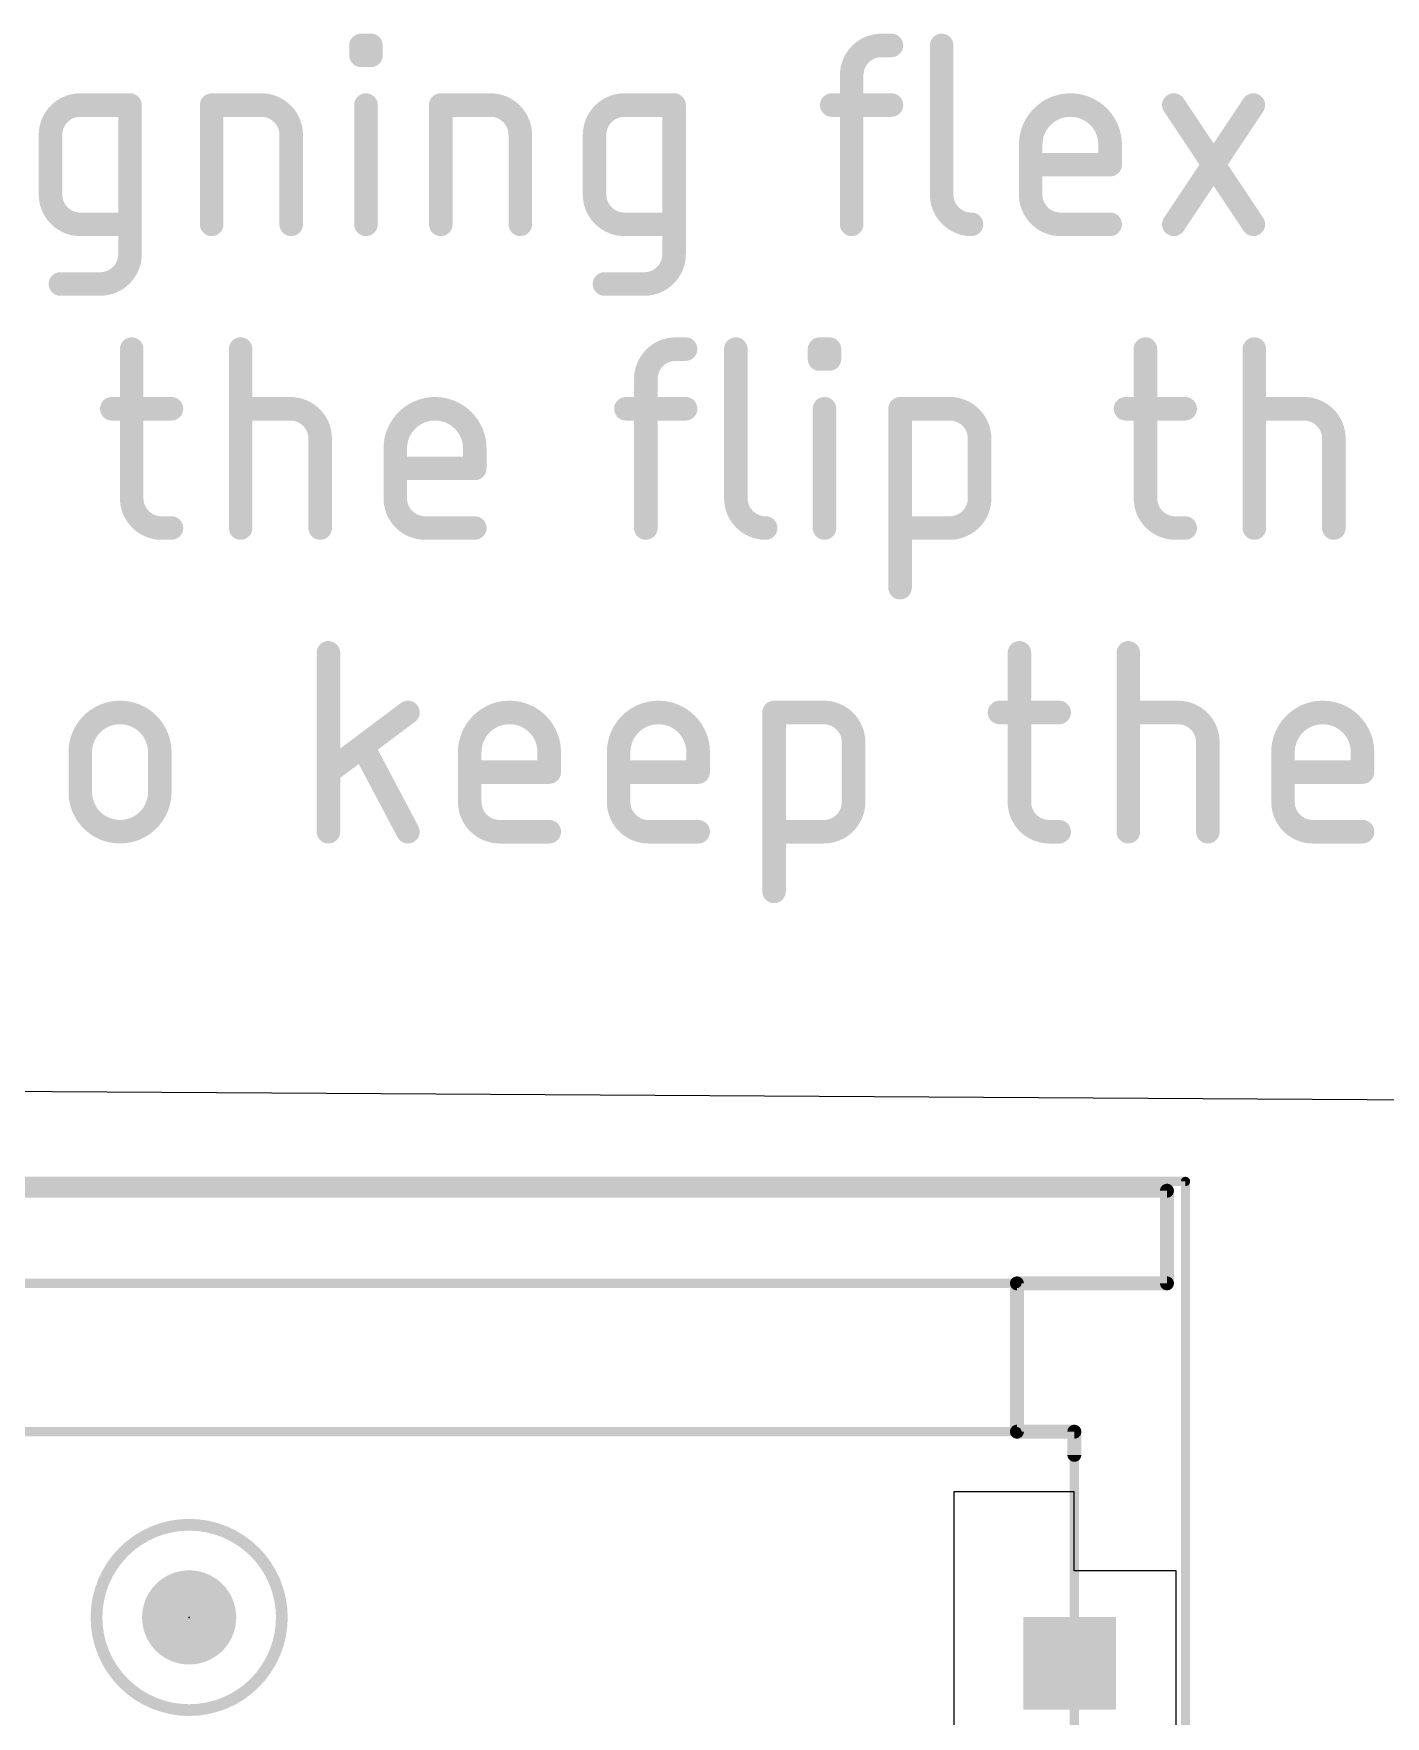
# Model space of a CAD drawing. Extents: x -4.1 to 63.7, y 0.3 to 51.7.
# Drawn here: x 9.92 to 24.51, y 33.58 to 51.74 of the extents above; entities that cross this region are included whole.
import ezdxf

# ---------------------------------------------------------------- set-up
doc = ezdxf.new("R2010")
doc.units = 0
for name, color, linetype in [('1', 12, 'CONTINUOUS'), ('20', 141, 'CONTINUOUS'), ('21', 253, 'CONTINUOUS'), ('23', 53, 'CONTINUOUS'), ('39', 12, 'CONTINUOUS'), ('41', 12, 'CONTINUOUS'), ('51', 253, 'CONTINUOUS')]:
    doc.layers.add(name, color=color, linetype=linetype)

# ---------------------------------------------------------------- blocks, each defined once
blk = doc.blocks.new('PIE')
at = {"const_width": 0.5}
blk.add_lwpolyline([(0, -0.25, 1), (0, 0.25, 1), (0, -0.25)], format="xyb", dxfattribs=at)
blk = doc.blocks.new('RECT')
blk.add_solid([(-0.5, -0.5), (0.5, -0.5), (-0.5, 0.5), (0.5, 0.5)])

msp = doc.modelspace()

# ---------------------------------------------------------------- linework, layer by layer
at = {"layer": '1'}
for p, q in [((21.15, 36.004), (19.85, 36.004)), ((19.85, 36.004), (19.85, 32.954)), ((21.15, 35.154), (21.15, 36.004)), ((22.25, 35.154), (21.15, 35.154)), ((22.25, 32.954), (22.25, 35.154))]:
    msp.add_line(p, q, dxfattribs=at)
at = {"layer": '20'}
msp.add_line((37.8, 40.1543), (4.5, 40.3543), dxfattribs=at)
at = {"layer": '20', "const_width": 0.254}
for points in [[(13.454, 51.5034), (13.454, 51.6106)], [(13.454, 51.6106), (13.5613, 51.6106)], [(13.5613, 51.5034), (13.454, 51.5034)], [(13.5613, 51.6106), (13.5613, 51.5034)], [(19.0699, 51.6106), (19.1772, 51.6106)], [(19.7192, 51.6106), (19.7192, 50.0019)], [(18.7482, 49.6802), (18.7482, 51.2889)], [(10.4255, 50.9671), (10.9617, 50.9671)], [(10.9617, 50.9671), (10.9617, 49.3585)], [(11.8428, 49.6802), (11.8428, 50.9671)], [(11.8428, 50.9671), (12.379, 50.9671)], [(13.5077, 49.6802), (13.5077, 50.9671)], [(14.3146, 49.6802), (14.3146, 50.9671)], [(14.3146, 50.9671), (14.8508, 50.9671)], [(16.296, 50.9671), (16.8322, 50.9671)], [(16.8322, 50.9671), (16.8322, 49.3585)], [(18.5337, 50.9671), (19.1772, 50.9671)], [(22.2243, 49.6802), (23.0822, 50.9671)], [(22.2243, 50.9671), (23.0822, 49.6802)], [(10.1038, 50.0019), (10.1038, 50.6454)], [(12.7007, 50.6454), (12.7007, 49.6802)], [(15.1725, 50.6454), (15.1725, 49.6802)], [(15.9743, 50.0019), (15.9743, 50.6454)], [(20.6794, 50.0019), (20.6794, 50.5382)], [(21.5373, 50.5382), (21.5373, 50.3237)], [(21.5373, 50.3237), (20.6794, 50.3237)], [(10.9617, 49.6802), (10.4255, 49.6802)], [(16.8322, 49.6802), (16.296, 49.6802)], [(21.5373, 49.6802), (21.0011, 49.6802)], [(10.64, 49.0367), (10.211, 49.0367)], [(16.5105, 49.0367), (16.0815, 49.0367)], [(10.9799, 48.334), (10.9799, 46.7253)], [(12.1553, 46.4036), (12.1553, 48.334)], [(16.8489, 48.334), (16.9562, 48.334)], [(17.4982, 48.334), (17.4982, 46.7253)], [(18.4012, 48.2268), (18.4012, 48.334)], [(18.4012, 48.334), (18.5084, 48.334)], [(18.5084, 48.2268), (18.4012, 48.2268)], [(18.5084, 48.334), (18.5084, 48.2268)], [(21.9175, 48.334), (21.9175, 46.7253)], [(23.093, 46.4036), (23.093, 48.334)], [(16.5272, 46.4036), (16.5272, 48.0123)], [(10.7654, 47.6905), (11.4088, 47.6905)], [(12.1553, 47.6905), (12.6916, 47.6905)], [(16.3127, 47.6905), (16.9562, 47.6905)], [(18.4548, 46.4036), (18.4548, 47.6905)], [(19.2705, 45.7601), (19.2705, 47.6905)], [(19.2705, 47.6905), (19.8067, 47.6905)], [(21.703, 47.6905), (22.3464, 47.6905)], [(23.093, 47.6905), (23.6292, 47.6905)], [(13.0133, 47.3688), (13.0133, 46.4036)], [(13.8238, 46.7253), (13.8238, 47.2616)], [(14.6817, 47.2616), (14.6817, 47.0471)], [(20.1284, 47.3688), (20.1284, 46.7253)], [(23.9509, 47.3688), (23.9509, 46.4036)], [(14.6817, 47.0471), (13.8238, 47.0471)], [(11.3016, 46.4036), (11.4088, 46.4036)], [(14.6817, 46.4036), (14.1455, 46.4036)], [(19.8067, 46.4036), (19.2705, 46.4036)], [(22.2392, 46.4036), (22.3464, 46.4036)], [(13.1025, 43.127), (13.1025, 45.0574)], [(20.558, 45.0574), (20.558, 43.4487)], [(21.7335, 43.127), (21.7335, 45.0574)], [(13.9604, 44.4139), (13.1025, 43.7705)], [(17.911, 42.4835), (17.911, 44.4139)], [(17.911, 44.4139), (18.4472, 44.4139)], [(20.3435, 44.4139), (20.987, 44.4139)], [(21.7335, 44.4139), (22.2697, 44.4139)], [(13.9604, 43.127), (13.4778, 44.0386)], [(18.7689, 44.0922), (18.7689, 43.4487)], [(22.5914, 44.0922), (22.5914, 43.127)], [(10.4251, 43.556), (10.4251, 43.985)], [(11.2831, 43.985), (11.2831, 43.556)], [(14.6271, 43.4487), (14.6271, 43.985)], [(15.4851, 43.985), (15.4851, 43.7705)], [(16.2338, 43.4487), (16.2338, 43.985)], [(17.0917, 43.985), (17.0917, 43.7705)], [(23.4019, 43.4487), (23.4019, 43.985)], [(24.2599, 43.985), (24.2599, 43.7705)], [(15.4851, 43.7705), (14.6271, 43.7705)], [(17.0917, 43.7705), (16.2338, 43.7705)], [(24.2599, 43.7705), (23.4019, 43.7705)], [(15.4851, 43.127), (14.9488, 43.127)], [(17.0917, 43.127), (16.5555, 43.127)], [(18.4472, 43.127), (17.911, 43.127)], [(20.8797, 43.127), (20.987, 43.127)], [(24.2599, 43.127), (23.7237, 43.127)]]:
    msp.add_lwpolyline(points, dxfattribs=at)
at = {"layer": '20'}
for points, const_width in [([(13.5175, 51.6106, 1), (13.3905, 51.6106)], 0.127), ([(13.454, 51.6741, 1), (13.454, 51.5471)], 0.127), ([(13.454, 51.5669, 1), (13.454, 51.4399)], 0.127), ([(13.3905, 51.5034, 1), (13.5175, 51.5034)], 0.127), ([(13.6248, 51.6106, 1), (13.4978, 51.6106)], 0.127), ([(13.4978, 51.5034, 1), (13.6248, 51.5034)], 0.127), ([(13.5613, 51.5471, 1), (13.5613, 51.6741)], 0.127), ([(13.5613, 51.4399, 1), (13.5613, 51.5669)], 0.127), ([(19.0699, 51.6106, 0.4142), (18.7482, 51.2889)], 0.254), ([(19.0699, 51.6741, 1), (19.0699, 51.5471)], 0.127), ([(19.0699, 51.5471, 1), (19.0699, 51.6741)], 0.127), ([(19.1772, 51.5471, 1), (19.1772, 51.6741)], 0.127), ([(19.7827, 51.6106, 1), (19.6557, 51.6106)], 0.127), ([(18.8117, 51.2889, 1), (18.6847, 51.2889)], 0.127), ([(18.6847, 51.2889, 1), (18.8117, 51.2889)], 0.127), ([(10.4255, 50.9671, 0.4142), (10.1038, 50.6454)], 0.254), ([(10.4255, 51.0306, 1), (10.4255, 50.9036)], 0.127), ([(10.4255, 50.9036, 1), (10.4255, 51.0306)], 0.127), ([(11.0252, 50.9671, 1), (10.8982, 50.9671)], 0.127), ([(10.9617, 50.9036, 1), (10.9617, 51.0306)], 0.127), ([(11.9063, 50.9671, 1), (11.7793, 50.9671)], 0.127), ([(11.8428, 51.0306, 1), (11.8428, 50.9036)], 0.127), ([(12.7007, 50.6454, 0.4142), (12.379, 50.9671)], 0.254), ([(12.379, 51.0306, 1), (12.379, 50.9036)], 0.127), ([(12.379, 50.9036, 1), (12.379, 51.0306)], 0.127), ([(13.5712, 50.9671, 1), (13.4442, 50.9671)], 0.127), ([(14.3781, 50.9671, 1), (14.2511, 50.9671)], 0.127), ([(14.3146, 51.0306, 1), (14.3146, 50.9036)], 0.127), ([(15.1725, 50.6454, 0.4142), (14.8508, 50.9671)], 0.254), ([(14.8508, 51.0306, 1), (14.8508, 50.9036)], 0.127), ([(14.8508, 50.9036, 1), (14.8508, 51.0306)], 0.127), ([(16.296, 50.9671, 0.4142), (15.9743, 50.6454)], 0.254), ([(16.296, 51.0306, 1), (16.296, 50.9036)], 0.127), ([(16.296, 50.9036, 1), (16.296, 51.0306)], 0.127), ([(16.8957, 50.9671, 1), (16.7687, 50.9671)], 0.127), ([(16.8322, 50.9036, 1), (16.8322, 51.0306)], 0.127), ([(18.5337, 51.0306, 1), (18.5337, 50.9036)], 0.127), ([(19.1772, 50.9036, 1), (19.1772, 51.0306)], 0.127), ([(21.5373, 50.5382, 1), (20.6794, 50.5382)], 0.254), ([(22.2771, 51.0024, 1), (22.1714, 50.9319)], 0.127), ([(23.135, 50.9319, 1), (23.0294, 51.0024)], 0.127), ([(10.1673, 50.6454, 1), (10.0403, 50.6454)], 0.127), ([(10.0403, 50.6454, 1), (10.1673, 50.6454)], 0.127), ([(12.7642, 50.6454, 1), (12.6372, 50.6454)], 0.127), ([(12.6372, 50.6454, 1), (12.7642, 50.6454)], 0.127), ([(15.236, 50.6454, 1), (15.109, 50.6454)], 0.127), ([(15.109, 50.6454, 1), (15.236, 50.6454)], 0.127), ([(16.0378, 50.6454, 1), (15.9108, 50.6454)], 0.127), ([(15.9108, 50.6454, 1), (16.0378, 50.6454)], 0.127), ([(20.7429, 50.5382, 1), (20.6159, 50.5382)], 0.127), ([(21.6008, 50.5382, 1), (21.4738, 50.5382)], 0.127), ([(20.6159, 50.5382, 1), (20.7429, 50.5382)], 0.127), ([(21.4738, 50.5382, 1), (21.6008, 50.5382)], 0.127), ([(20.6794, 50.3872, 1), (20.6794, 50.2602)], 0.127), ([(21.4738, 50.3237, 1), (21.6008, 50.3237)], 0.127), ([(21.5373, 50.2602, 1), (21.5373, 50.3872)], 0.127), ([(10.1038, 50.0019, 0.4142), (10.4255, 49.6802)], 0.254), ([(10.1673, 50.0019, 1), (10.0403, 50.0019)], 0.127), ([(15.9743, 50.0019, 0.4142), (16.296, 49.6802)], 0.254), ([(16.0378, 50.0019, 1), (15.9108, 50.0019)], 0.127), ([(19.7192, 50.0019, 0.4142), (20.0409, 49.6802)], 0.254), ([(19.7827, 50.0019, 1), (19.6557, 50.0019)], 0.127), ([(20.6794, 50.0019, 0.4142), (21.0011, 49.6802)], 0.254), ([(20.7429, 50.0019, 1), (20.6159, 50.0019)], 0.127), ([(10.0403, 50.0019, 1), (10.1673, 50.0019)], 0.127), ([(15.9108, 50.0019, 1), (16.0378, 50.0019)], 0.127), ([(19.6557, 50.0019, 1), (19.7827, 50.0019)], 0.127), ([(20.6159, 50.0019, 1), (20.7429, 50.0019)], 0.127), ([(10.4255, 49.7437, 1), (10.4255, 49.6167)], 0.127), ([(10.4255, 49.6167, 1), (10.4255, 49.7437)], 0.127), ([(10.9617, 49.6167, 1), (10.9617, 49.7437)], 0.127), ([(16.296, 49.7437, 1), (16.296, 49.6167)], 0.127), ([(16.296, 49.6167, 1), (16.296, 49.7437)], 0.127), ([(16.8322, 49.6167, 1), (16.8322, 49.7437)], 0.127), ([(20.0409, 49.6167, 1), (20.0409, 49.7437)], 0.127), ([(21.0011, 49.7437, 1), (21.0011, 49.6167)], 0.127), ([(21.0011, 49.6167, 1), (21.0011, 49.7437)], 0.127), ([(21.5373, 49.6167, 1), (21.5373, 49.7437)], 0.127), ([(22.1714, 49.7154, 1), (22.2771, 49.645)], 0.127), ([(23.0294, 49.645, 1), (23.135, 49.7154)], 0.127), ([(11.7793, 49.6802, 1), (11.9063, 49.6802)], 0.127), ([(12.6372, 49.6802, 1), (12.7642, 49.6802)], 0.127), ([(13.4442, 49.6802, 1), (13.5712, 49.6802)], 0.127), ([(14.2511, 49.6802, 1), (14.3781, 49.6802)], 0.127), ([(15.109, 49.6802, 1), (15.236, 49.6802)], 0.127), ([(18.6847, 49.6802, 1), (18.8117, 49.6802)], 0.127), ([(10.64, 49.0367, 0.4142), (10.9617, 49.3585)], 0.254), ([(11.0252, 49.3585, 1), (10.8982, 49.3585)], 0.127), ([(10.8982, 49.3585, 1), (11.0252, 49.3585)], 0.127), ([(16.5105, 49.0367, 0.4142), (16.8322, 49.3585)], 0.254), ([(16.8957, 49.3585, 1), (16.7687, 49.3585)], 0.127), ([(16.7687, 49.3585, 1), (16.8957, 49.3585)], 0.127), ([(10.211, 49.1002, 1), (10.211, 48.9732)], 0.127), ([(10.64, 49.1002, 1), (10.64, 48.9732)], 0.127), ([(10.64, 48.9732, 1), (10.64, 49.1002)], 0.127), ([(16.0815, 49.1002, 1), (16.0815, 48.9732)], 0.127), ([(16.5105, 49.1002, 1), (16.5105, 48.9732)], 0.127), ([(16.5105, 48.9732, 1), (16.5105, 49.1002)], 0.127), ([(11.0434, 48.334, 1), (10.9164, 48.334)], 0.127), ([(12.2188, 48.334, 1), (12.0918, 48.334)], 0.127), ([(16.8489, 48.334, 0.4142), (16.5272, 48.0123)], 0.254), ([(16.8489, 48.3975, 1), (16.8489, 48.2705)], 0.127), ([(16.8489, 48.2705, 1), (16.8489, 48.3975)], 0.127), ([(16.9562, 48.2705, 1), (16.9562, 48.3975)], 0.127), ([(17.5617, 48.334, 1), (17.4347, 48.334)], 0.127), ([(18.4647, 48.334, 1), (18.3377, 48.334)], 0.127), ([(18.4012, 48.3975, 1), (18.4012, 48.2705)], 0.127), ([(18.4012, 48.2903, 1), (18.4012, 48.1633)], 0.127), ([(18.5719, 48.334, 1), (18.4449, 48.334)], 0.127), ([(18.5084, 48.2705, 1), (18.5084, 48.3975)], 0.127), ([(18.5084, 48.1633, 1), (18.5084, 48.2903)], 0.127), ([(21.981, 48.334, 1), (21.854, 48.334)], 0.127), ([(23.1565, 48.334, 1), (23.0295, 48.334)], 0.127), ([(16.5907, 48.0123, 1), (16.4637, 48.0123)], 0.127), ([(18.3377, 48.2268, 1), (18.4647, 48.2268)], 0.127), ([(18.4449, 48.2268, 1), (18.5719, 48.2268)], 0.127), ([(16.4637, 48.0123, 1), (16.5907, 48.0123)], 0.127), ([(10.7654, 47.754, 1), (10.7654, 47.627)], 0.127), ([(11.4088, 47.627, 1), (11.4088, 47.754)], 0.127), ([(12.1553, 47.754, 1), (12.1553, 47.627)], 0.127), ([(13.0133, 47.3688, 0.4142), (12.6916, 47.6905)], 0.254), ([(12.6916, 47.754, 1), (12.6916, 47.627)], 0.127), ([(12.6916, 47.627, 1), (12.6916, 47.754)], 0.127), ([(14.6817, 47.2616, 1), (13.8238, 47.2616)], 0.254), ([(16.3127, 47.754, 1), (16.3127, 47.627)], 0.127), ([(16.9562, 47.627, 1), (16.9562, 47.754)], 0.127), ([(18.5183, 47.6905, 1), (18.3913, 47.6905)], 0.127), ([(19.334, 47.6905, 1), (19.207, 47.6905)], 0.127), ([(19.2705, 47.754, 1), (19.2705, 47.627)], 0.127), ([(20.1284, 47.3688, 0.4142), (19.8067, 47.6905)], 0.254), ([(19.8067, 47.754, 1), (19.8067, 47.627)], 0.127), ([(19.8067, 47.627, 1), (19.8067, 47.754)], 0.127), ([(21.703, 47.754, 1), (21.703, 47.627)], 0.127), ([(22.3464, 47.627, 1), (22.3464, 47.754)], 0.127), ([(23.093, 47.754, 1), (23.093, 47.627)], 0.127), ([(23.9509, 47.3688, 0.4142), (23.6292, 47.6905)], 0.254), ([(23.6292, 47.754, 1), (23.6292, 47.627)], 0.127), ([(23.6292, 47.627, 1), (23.6292, 47.754)], 0.127), ([(13.0768, 47.3688, 1), (12.9498, 47.3688)], 0.127), ([(12.9498, 47.3688, 1), (13.0768, 47.3688)], 0.127), ([(13.8873, 47.2616, 1), (13.7603, 47.2616)], 0.127), ([(14.7452, 47.2616, 1), (14.6182, 47.2616)], 0.127), ([(20.1919, 47.3688, 1), (20.0649, 47.3688)], 0.127), ([(20.0649, 47.3688, 1), (20.1919, 47.3688)], 0.127), ([(24.0144, 47.3688, 1), (23.8874, 47.3688)], 0.127), ([(23.8874, 47.3688, 1), (24.0144, 47.3688)], 0.127), ([(13.7603, 47.2616, 1), (13.8873, 47.2616)], 0.127), ([(14.6182, 47.2616, 1), (14.7452, 47.2616)], 0.127), ([(13.8238, 47.1106, 1), (13.8238, 46.9836)], 0.127), ([(14.6182, 47.0471, 1), (14.7452, 47.0471)], 0.127), ([(14.6817, 46.9836, 1), (14.6817, 47.1106)], 0.127), ([(10.9799, 46.7253, 0.4142), (11.3016, 46.4036)], 0.254), ([(11.0434, 46.7253, 1), (10.9164, 46.7253)], 0.127), ([(13.8238, 46.7253, 0.4142), (14.1455, 46.4036)], 0.254), ([(13.8873, 46.7253, 1), (13.7603, 46.7253)], 0.127), ([(17.4982, 46.7253, 0.4142), (17.8199, 46.4036)], 0.254), ([(17.5617, 46.7253, 1), (17.4347, 46.7253)], 0.127), ([(19.8067, 46.4036, 0.4142), (20.1284, 46.7253)], 0.254), ([(20.1919, 46.7253, 1), (20.0649, 46.7253)], 0.127), ([(21.9175, 46.7253, 0.4142), (22.2392, 46.4036)], 0.254), ([(21.981, 46.7253, 1), (21.854, 46.7253)], 0.127), ([(10.9164, 46.7253, 1), (11.0434, 46.7253)], 0.127), ([(13.7603, 46.7253, 1), (13.8873, 46.7253)], 0.127), ([(17.4347, 46.7253, 1), (17.5617, 46.7253)], 0.127), ([(20.0649, 46.7253, 1), (20.1919, 46.7253)], 0.127), ([(21.854, 46.7253, 1), (21.981, 46.7253)], 0.127), ([(11.3016, 46.4671, 1), (11.3016, 46.3401)], 0.127), ([(11.3016, 46.3401, 1), (11.3016, 46.4671)], 0.127), ([(11.4088, 46.3401, 1), (11.4088, 46.4671)], 0.127), ([(14.1455, 46.4671, 1), (14.1455, 46.3401)], 0.127), ([(14.1455, 46.3401, 1), (14.1455, 46.4671)], 0.127), ([(14.6817, 46.3401, 1), (14.6817, 46.4671)], 0.127), ([(17.8199, 46.3401, 1), (17.8199, 46.4671)], 0.127), ([(19.2705, 46.4671, 1), (19.2705, 46.3401)], 0.127), ([(19.8067, 46.4671, 1), (19.8067, 46.3401)], 0.127), ([(19.8067, 46.3401, 1), (19.8067, 46.4671)], 0.127), ([(22.2392, 46.4671, 1), (22.2392, 46.3401)], 0.127), ([(22.2392, 46.3401, 1), (22.2392, 46.4671)], 0.127), ([(22.3464, 46.3401, 1), (22.3464, 46.4671)], 0.127), ([(12.0918, 46.4036, 1), (12.2188, 46.4036)], 0.127), ([(12.9498, 46.4036, 1), (13.0768, 46.4036)], 0.127), ([(16.4637, 46.4036, 1), (16.5907, 46.4036)], 0.127), ([(18.3913, 46.4036, 1), (18.5183, 46.4036)], 0.127), ([(23.0295, 46.4036, 1), (23.1565, 46.4036)], 0.127), ([(23.8874, 46.4036, 1), (24.0144, 46.4036)], 0.127), ([(19.207, 45.7601, 1), (19.334, 45.7601)], 0.127), ([(13.166, 45.0574, 1), (13.039, 45.0574)], 0.127), ([(20.6215, 45.0574, 1), (20.4945, 45.0574)], 0.127), ([(21.797, 45.0574, 1), (21.67, 45.0574)], 0.127), ([(11.283, 43.985, 1), (10.4251, 43.985)], 0.254), ([(13.9985, 44.3631, 1), (13.9223, 44.4647)], 0.127), ([(15.4851, 43.985, 1), (14.6271, 43.985)], 0.254), ([(17.0917, 43.985, 1), (16.2338, 43.985)], 0.254), ([(17.9745, 44.4139, 1), (17.8475, 44.4139)], 0.127), ([(17.911, 44.4774, 1), (17.911, 44.3504)], 0.127), ([(18.7689, 44.0922, 0.4142), (18.4472, 44.4139)], 0.254), ([(18.4472, 44.4774, 1), (18.4472, 44.3504)], 0.127), ([(18.4472, 44.3504, 1), (18.4472, 44.4774)], 0.127), ([(20.3435, 44.4774, 1), (20.3435, 44.3504)], 0.127), ([(20.987, 44.3504, 1), (20.987, 44.4774)], 0.127), ([(21.7335, 44.4774, 1), (21.7335, 44.3504)], 0.127), ([(22.5914, 44.0922, 0.4142), (22.2697, 44.4139)], 0.254), ([(22.2697, 44.4774, 1), (22.2697, 44.3504)], 0.127), ([(22.2697, 44.3504, 1), (22.2697, 44.4774)], 0.127), ([(24.2599, 43.985, 1), (23.4019, 43.985)], 0.254), ([(13.534, 44.0683, 1), (13.4217, 44.0089)], 0.127), ([(18.8324, 44.0922, 1), (18.7054, 44.0922)], 0.127), ([(18.7054, 44.0922, 1), (18.8324, 44.0922)], 0.127), ([(22.6549, 44.0922, 1), (22.5279, 44.0922)], 0.127), ([(22.5279, 44.0922, 1), (22.6549, 44.0922)], 0.127), ([(10.4886, 43.985, 1), (10.3616, 43.985)], 0.127), ([(10.3616, 43.985, 1), (10.4886, 43.985)], 0.127), ([(11.2195, 43.985, 1), (11.3465, 43.985)], 0.127), ([(11.3466, 43.985, 1), (11.2196, 43.985)], 0.127), ([(14.6906, 43.985, 1), (14.5636, 43.985)], 0.127), ([(14.5636, 43.985, 1), (14.6906, 43.985)], 0.127), ([(15.5486, 43.985, 1), (15.4216, 43.985)], 0.127), ([(15.4216, 43.985, 1), (15.5486, 43.985)], 0.127), ([(16.2973, 43.985, 1), (16.1703, 43.985)], 0.127), ([(16.1703, 43.985, 1), (16.2973, 43.985)], 0.127), ([(17.1552, 43.985, 1), (17.0282, 43.985)], 0.127), ([(17.0282, 43.985, 1), (17.1552, 43.985)], 0.127), ([(23.4654, 43.985, 1), (23.3384, 43.985)], 0.127), ([(23.3384, 43.985, 1), (23.4654, 43.985)], 0.127), ([(24.3234, 43.985, 1), (24.1964, 43.985)], 0.127), ([(24.1964, 43.985, 1), (24.3234, 43.985)], 0.127), ([(13.0644, 43.8213, 1), (13.1406, 43.7197)], 0.127), ([(14.6271, 43.834, 1), (14.6271, 43.707)], 0.127), ([(15.4216, 43.7705, 1), (15.5486, 43.7705)], 0.127), ([(15.4851, 43.707, 1), (15.4851, 43.834)], 0.127), ([(16.2338, 43.834, 1), (16.2338, 43.707)], 0.127), ([(17.0282, 43.7705, 1), (17.1552, 43.7705)], 0.127), ([(17.0917, 43.707, 1), (17.0917, 43.834)], 0.127), ([(23.4019, 43.834, 1), (23.4019, 43.707)], 0.127), ([(24.1964, 43.7705, 1), (24.3234, 43.7705)], 0.127), ([(24.2599, 43.707, 1), (24.2599, 43.834)], 0.127), ([(10.4251, 43.556, 1), (11.2831, 43.556)], 0.254), ([(10.4886, 43.556, 1), (10.3616, 43.556)], 0.127), ([(10.3616, 43.556, 1), (10.4886, 43.556)], 0.127), ([(11.3466, 43.556, 1), (11.2196, 43.556)], 0.127), ([(11.2196, 43.556, 1), (11.3466, 43.556)], 0.127), ([(14.6271, 43.4487, 0.4142), (14.9488, 43.127)], 0.254), ([(14.6906, 43.4487, 1), (14.5636, 43.4487)], 0.127), ([(16.2338, 43.4487, 0.4142), (16.5555, 43.127)], 0.254), ([(16.2973, 43.4487, 1), (16.1703, 43.4487)], 0.127), ([(18.4472, 43.127, 0.4142), (18.7689, 43.4487)], 0.254), ([(18.8324, 43.4487, 1), (18.7054, 43.4487)], 0.127), ([(20.558, 43.4487, 0.4142), (20.8797, 43.127)], 0.254), ([(20.6215, 43.4487, 1), (20.4945, 43.4487)], 0.127), ([(23.4019, 43.4487, 0.4142), (23.7237, 43.127)], 0.254), ([(23.4654, 43.4487, 1), (23.3384, 43.4487)], 0.127), ([(14.5636, 43.4487, 1), (14.6906, 43.4487)], 0.127), ([(16.1703, 43.4487, 1), (16.2973, 43.4487)], 0.127), ([(18.7054, 43.4487, 1), (18.8324, 43.4487)], 0.127), ([(20.4945, 43.4487, 1), (20.6215, 43.4487)], 0.127), ([(23.3384, 43.4487, 1), (23.4654, 43.4487)], 0.127), ([(13.9043, 43.0973, 1), (14.0166, 43.1567)], 0.127), ([(14.9488, 43.1905, 1), (14.9488, 43.0635)], 0.127), ([(14.9488, 43.0635, 1), (14.9488, 43.1905)], 0.127), ([(15.4851, 43.0635, 1), (15.4851, 43.1905)], 0.127), ([(16.5555, 43.1905, 1), (16.5555, 43.0635)], 0.127), ([(16.5555, 43.0635, 1), (16.5555, 43.1905)], 0.127), ([(17.0917, 43.0635, 1), (17.0917, 43.1905)], 0.127), ([(17.911, 43.1905, 1), (17.911, 43.0635)], 0.127), ([(18.4472, 43.1905, 1), (18.4472, 43.0635)], 0.127), ([(18.4472, 43.0635, 1), (18.4472, 43.1905)], 0.127), ([(20.8797, 43.1905, 1), (20.8797, 43.0635)], 0.127), ([(20.8797, 43.0635, 1), (20.8797, 43.1905)], 0.127), ([(20.987, 43.0635, 1), (20.987, 43.1905)], 0.127), ([(23.7237, 43.1905, 1), (23.7237, 43.0635)], 0.127), ([(23.7237, 43.0635, 1), (23.7237, 43.1905)], 0.127), ([(24.2599, 43.0635, 1), (24.2599, 43.1905)], 0.127), ([(13.039, 43.127, 1), (13.166, 43.127)], 0.127), ([(21.67, 43.127, 1), (21.797, 43.127)], 0.127), ([(22.5279, 43.127, 1), (22.6549, 43.127)], 0.127), ([(17.8475, 42.4835, 1), (17.9745, 42.4835)], 0.127)]:
    msp.add_lwpolyline(points, format="xyb", dxfattribs=dict(at, const_width=const_width))
at = {"layer": '21', "const_width": 0.15}
for points in [[(22.15, 39.254), (3.55, 39.254)], [(22.15, 39.254), (22.15, 38.254)], [(20.531, 38.254), (20.531, 36.654)], [(22.15, 38.254), (20.531, 38.254)], [(21.151, 36.654), (20.531, 36.654)], [(21.151, 36.654), (21.151, 36.404)]]:
    msp.add_lwpolyline(points, dxfattribs=at)
at = {"layer": '21', "const_width": 0.075}
for points in [[(22.1875, 39.254, 1), (22.1125, 39.254)], [(22.15, 39.2165, 1), (22.15, 39.2915)], [(20.5685, 38.254, 1), (20.4935, 38.254)], [(20.531, 38.2915, 1), (20.531, 38.2165)], [(22.15, 38.2165, 1), (22.15, 38.2915)], [(22.1125, 38.254, 1), (22.1875, 38.254)], [(20.531, 36.6915, 1), (20.531, 36.6165)], [(20.4935, 36.654, 1), (20.5685, 36.654)], [(21.1885, 36.654, 1), (21.1135, 36.654)], [(21.151, 36.6165, 1), (21.151, 36.6915)], [(21.1135, 36.404, 1), (21.1885, 36.404)]]:
    msp.add_lwpolyline(points, format="xyb", dxfattribs=at)
at = {"layer": '23'}
msp.add_point((11.6, 34.65), dxfattribs=at)
at = {"layer": '39', "const_width": 0.1}
for points in [[(3.35, 39.354), (22.35, 39.354)], [(22.35, 39.354), (22.35, 32.054)]]:
    msp.add_lwpolyline(points, dxfattribs=at)
at = {"layer": '39', "const_width": 0.05}
for points in [[(22.375, 39.354, 1), (22.325, 39.354)], [(22.35, 39.329, 1), (22.35, 39.379)]]:
    msp.add_lwpolyline(points, format="xyb", dxfattribs=at)
at = {"layer": '41', "const_width": 0.127}
msp.add_lwpolyline([(11.6, 33.65, 1), (11.6, 35.65, 1), (11.6, 33.65)], format="xyb", dxfattribs=at)
at = {"layer": '51', "const_width": 0.1}
for points in [[(22.15, 39.254), (3.55, 39.254)], [(22.15, 38.254), (22.15, 39.254)], [(20.531, 38.254), (5.171, 38.254)], [(22.15, 38.254), (20.531, 38.254)], [(20.531, 38.254), (20.531, 36.654)], [(20.531, 36.654), (5.171, 36.654)], [(21.151, 36.654), (20.531, 36.654)], [(21.151, 36.654), (21.151, 33.154)]]:
    msp.add_lwpolyline(points, dxfattribs=at)
at = {"layer": '51', "const_width": 0.05}
for points in [[(22.175, 39.254, 1), (22.125, 39.254)], [(22.15, 39.229, 1), (22.15, 39.279)], [(20.531, 38.279, 1), (20.531, 38.229)], [(20.556, 38.254, 1), (20.506, 38.254)], [(20.531, 38.229, 1), (20.531, 38.279)], [(22.125, 38.254, 1), (22.175, 38.254)], [(22.15, 38.229, 1), (22.15, 38.279)], [(20.531, 36.679, 1), (20.531, 36.629)], [(20.506, 36.654, 1), (20.556, 36.654)], [(20.531, 36.629, 1), (20.531, 36.679)], [(21.176, 36.654, 1), (21.126, 36.654)], [(21.151, 36.629, 1), (21.151, 36.679)]]:
    msp.add_lwpolyline(points, format="xyb", dxfattribs=at)

# ---------------------------------------------------------------- block references
at = {"layer": '1', "xscale": 1.016, "yscale": 1.016}
msp.add_blockref('PIE', (11.6, 34.65), dxfattribs=at)
at = {"layer": '1'}
msp.add_blockref('RECT', (21.1, 34.154), dxfattribs=at)

doc.saveas('drawing.dxf')
